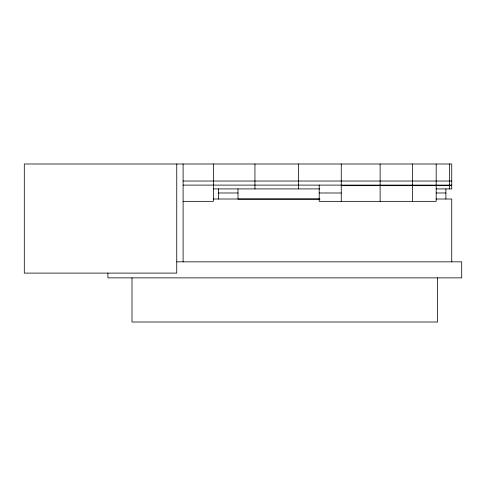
<?xml version="1.0" encoding="UTF-8"?>
<svg xmlns="http://www.w3.org/2000/svg" width="486" height="486" viewBox="0 0 486 486"><rect width="100%" height="100%" fill="white"/><g stroke="black" fill="none" stroke-linecap="round" stroke-linejoin="round"><path stroke-width="0.73" d="M183.101 181.029L451.737 181.029M183.101 185.105L451.737 185.105M341.263 185.658L451.737 185.658M213.366 188.914L319.885 188.914M436.136 188.914L451.737 188.914L451.737 163.989L24.3 163.989L24.3 273.102L176.752 273.102L176.752 163.989M218.269 192.985L237.994 192.985M319.199 192.985L341.263 192.985M436.161 192.985L445.893 192.985M213.366 199.017L319.885 199.017M436.039 199.017L451.737 199.017L451.737 261.833M319.885 199.096L237.994 199.096L237.994 188.914M183.101 201.35L213.366 201.35L213.366 163.989M176.752 261.833L461.7 261.833L461.7 277.87L107.922 277.87L107.922 273.102M449.568 163.989L449.568 188.914M445.893 188.914L445.893 199.017M437.625 277.87L437.625 322.011L131.998 322.011L131.998 277.87M436.191 163.989L436.191 201.35L319.199 201.35L319.199 185.105M412.505 163.989L412.505 201.35M380.125 163.989L380.125 201.35M341.263 163.989L341.263 201.35M298.568 163.989L298.568 188.914M254.943 163.989L254.943 188.914M218.469 188.914L218.469 199.017M183.101 163.989L183.101 261.833"/></g></svg>
